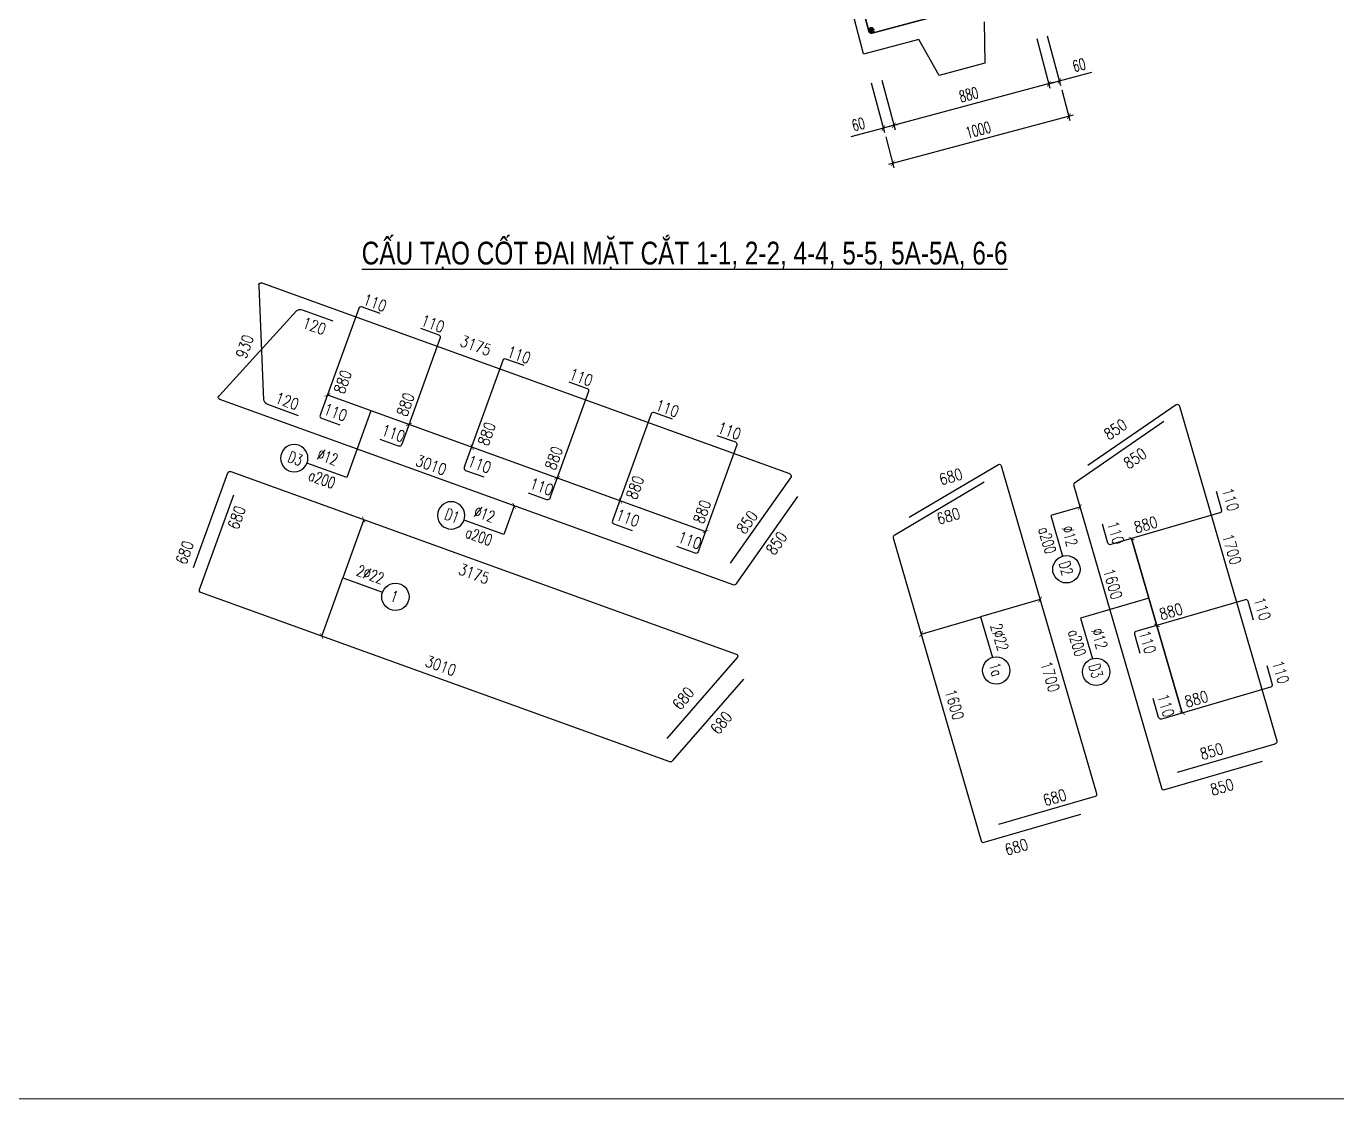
# Model space of a CAD drawing. Header units: millimetres. Extents: x -143483 to 1166745, y -1448440 to -1202244.
# Drawn here: x 733940 to 762709, y -1285398 to -1261863 of the extents above; entities that cross this region are included whole.
import ezdxf
from ezdxf.enums import TextEntityAlignment as Align

# ---------------------------------------------------------------- set-up
doc = ezdxf.new("R2010")
doc.units = ezdxf.units.MM
doc.header["$LTSCALE"] = 30
doc.header["$PDMODE"] = 3
doc.layers.get('0').update_dxf_attribs({"lineweight": 9})
doc.layers.get('Defpoints').update_dxf_attribs({"lineweight": 9})
for name, color, linetype in [('ccu11-Cotthep', 9, 'Continuous'), ('ccu11-Dim', 8, 'Continuous'), ('ccu11-Text', 31, 'Continuous'), ('ccu11-Thay', 7, 'Continuous'), ('ccu11-Thep doc', 4, 'Continuous'), ('ccu11-Thepdai', 6, 'Continuous'), ('Xref_ST_MBDV Cot vach 30.7.2022$0$Xref_ST_MBDV Cot vach 30.7.2022|Xref_ST_MBDV Cot vach 30.7.2022|Xref_ST_MBDV Cot vach 30.7.2022|Xref_ST_MBDV Cot vach 30.7.2022|ccu12-Thay', 7, 'Continuous')]:
    doc.layers.add(name, color=color, linetype=linetype)
doc.styles.add('ccu11-dim', font='vnsimli.shx', dxfattribs={"width": 0.65, "bigfont": 'bigfont.shx'})
doc.styles.add('ccu11-VnAvH-B', font='VHAVANB.TTF')
doc.styles.add('ccu11-vnsimli', font='vnsimli.shx', dxfattribs={"width": 0.8, "bigfont": 'vns.shx'})
doc.styles.add('ccu11-vnsimple', font='vnsimple.shx', dxfattribs={"bigfont": 'bigfont.shx'})
doc.styles.add('ccu11_simli', font='vnsimli.shx', dxfattribs={"width": 0.8})
doc.dimstyles.new('ccu11-100x4', dxfattribs={"dimscale": 100, "dimtxt": 2.5, "dimasz": 1, "dimexe": 1, "dimexo": 2, "dimgap": 1, "dimtad": 1, "dimdec": 0, "dimlfac": 0.25, "dimdsep": 46, "dimtxsty": 'ccu11-dim', "dimblk": 'ARCHTICK', "dimcen": -1, "dimdle": 1, "dimclrd": 256, "dimclre": 256, "dimclrt": 3, "dimadec": 0, "dimazin": 2, "dimtfac": 0.1, "dimtdec": 0, "dimtmove": 0, "dimatfit": 1, "dimldrblk": 'ARCHTICK', "dimfxl": 0, "dimtvp": 0.833333, "dimtolj": 1, "dimtzin": 12, "dimarcsym": 0})

# ---------------------------------------------------------------- blocks, each defined once
blk = doc.blocks.new('_ARCHTICK')
at = {"color": 0, "linetype": 'ByBlock', "const_width": 0.15}
blk.add_lwpolyline([(-0.5, -0.5), (0.5, 0.5)], dxfattribs=at)
blk = doc.blocks.new('*D3107')
at = {"layer": 'ccu11-Dim', "linetype": 'ByBlock', "lineweight": -2, "ltscale": 30, "transparency": 16777216}
for p, q in [((756353, -1262072), (756645, -1263162)), ((756121, -1262134), (756413, -1263224)), ((756619, -1263065), (757333, -1262874)), ((756387, -1263127), (756291, -1263153)), ((756387, -1263127), (756619, -1263065))]:
    blk.add_line(p, q, dxfattribs=at)
at = {"layer": 'Defpoints', "color": 0, "linetype": 'ByBlock', "ltscale": 30, "transparency": 16777216}
for p in [(756069, -1261941), (756301, -1261879), (756387, -1263127)]:
    blk.add_point(p, dxfattribs=at)
at = {"layer": 'ccu11-Dim', "linetype": 'ByBlock', "lineweight": -2, "ltscale": 30, "transparency": 16777216, "xscale": 100, "yscale": 100, "zscale": 100}
for p, rotation in [((756387, -1263127), 14.99999999563664), ((756619, -1263065), 194.9999999956366)]:
    blk.add_blockref('_ARCHTICK', p, dxfattribs=dict(at, rotation=rotation))
at = {"layer": 'ccu11-Dim', "color": 3, "linetype": 'ByBlock', "ltscale": 30, "transparency": 16777216, "insert": (757052, -1262716), "char_height": 250, "attachment_point": 5, "rotation": 15, "style": 'ccu11-dim'}
blk.add_mtext('\\A1;60', dxfattribs=at)
blk = doc.blocks.new('*D3108')
at = {"layer": 'ccu11-Dim', "linetype": 'ByBlock', "lineweight": -2, "ltscale": 30, "transparency": 16777216}
for p, q in [((756121, -1262134), (756413, -1263224)), ((752721, -1263045), (753013, -1264135)), ((756484, -1263101), (752891, -1264064))]:
    blk.add_line(p, q, dxfattribs=at)
at = {"layer": 'Defpoints', "color": 0, "linetype": 'ByBlock', "ltscale": 30, "transparency": 16777216}
for p in [(756069, -1261941), (752669, -1262852), (752987, -1264038)]:
    blk.add_point(p, dxfattribs=at)
at = {"layer": 'ccu11-Dim', "linetype": 'ByBlock', "lineweight": -2, "ltscale": 30, "transparency": 16777216, "xscale": 100, "yscale": 100, "zscale": 100}
for p, rotation in [((756387, -1263127), 14.99999999563664), ((752987, -1264038), 194.9999999956366)]:
    blk.add_blockref('_ARCHTICK', p, dxfattribs=dict(at, rotation=rotation))
at = {"layer": 'ccu11-Dim', "color": 3, "linetype": 'ByBlock', "ltscale": 30, "transparency": 16777216, "insert": (754629, -1263365), "char_height": 250, "attachment_point": 5, "rotation": 15, "style": 'ccu11-dim'}
blk.add_mtext('\\A1;880', dxfattribs=at)
blk = doc.blocks.new('*D3109')
at = {"layer": 'ccu11-Dim', "linetype": 'ByBlock', "lineweight": -2, "ltscale": 30, "transparency": 16777216}
for p, q in [((752489, -1263107), (752781, -1264197)), ((752721, -1263045), (753013, -1264135)), ((752987, -1264038), (752755, -1264100)), ((752987, -1264038), (753084, -1264012)), ((752755, -1264100), (752041, -1264292))]:
    blk.add_line(p, q, dxfattribs=at)
at = {"layer": 'Defpoints', "color": 0, "linetype": 'ByBlock', "ltscale": 30, "transparency": 16777216}
for p in [(752438, -1262914), (752669, -1262852), (752987, -1264038)]:
    blk.add_point(p, dxfattribs=at)
at = {"layer": 'ccu11-Dim', "linetype": 'ByBlock', "lineweight": -2, "ltscale": 30, "transparency": 16777216, "xscale": 100, "yscale": 100, "zscale": 100}
for p, rotation in [((752755, -1264100), 14.99999999563664), ((752987, -1264038), 194.9999999956366)]:
    blk.add_blockref('_ARCHTICK', p, dxfattribs=dict(at, rotation=rotation))
at = {"layer": 'ccu11-Dim', "color": 3, "linetype": 'ByBlock', "ltscale": 30, "transparency": 16777216, "insert": (752207, -1264015), "char_height": 250, "attachment_point": 5, "rotation": 15, "style": 'ccu11-dim'}
blk.add_mtext('\\A1;60', dxfattribs=at)
blk = doc.blocks.new('*D3110')
at = {"layer": 'ccu11-Dim', "linetype": 'ByBlock', "lineweight": -2, "ltscale": 30, "transparency": 16777216}
for p, q in [((756671, -1263258), (756852, -1263934)), ((756923, -1263812), (752866, -1264899)), ((752807, -1264294), (752988, -1264970))]:
    blk.add_line(p, q, dxfattribs=at)
at = {"layer": 'Defpoints', "color": 0, "linetype": 'ByBlock', "ltscale": 30, "transparency": 16777216}
for p in [(756619, -1263065), (752755, -1264100), (752963, -1264873)]:
    blk.add_point(p, dxfattribs=at)
at = {"layer": 'ccu11-Dim', "linetype": 'ByBlock', "lineweight": -2, "ltscale": 30, "transparency": 16777216, "xscale": 100, "yscale": 100, "zscale": 100}
for p, rotation in [((756826, -1263838), 14.99999999563664), ((752963, -1264873), 194.9999999956366)]:
    blk.add_blockref('_ARCHTICK', p, dxfattribs=dict(at, rotation=rotation))
at = {"layer": 'ccu11-Dim', "color": 3, "linetype": 'ByBlock', "ltscale": 30, "transparency": 16777216, "insert": (754836, -1264138), "char_height": 250, "attachment_point": 5, "rotation": 15, "style": 'ccu11-dim'}
blk.add_mtext('\\A1;1000', dxfattribs=at)
blk = doc.blocks.new('MCT')
at = {"ltscale": 0.005}
for p, q in [((-0.49, 0), (0.49, 0)), ((0.35, -0.35), (-0.35, 0.35)), ((-0.35, -0.35), (0.35, 0.35)), ((0, -0.49), (0, 0.49))]:
    blk.add_line(p, q, dxfattribs=at)
blk.add_circle((0, 0), 0.492, dxfattribs=at)
blk = doc.blocks.new('*U1384')
at = {"layer": 'ccu11-Thep doc', "xscale": -121.9200000001001, "yscale": 121.9200000001001, "zscale": 121.92, "rotation": 270}
blk.add_blockref('MCT', (0, 0), dxfattribs=at)
blk = doc.blocks.new('*U1385')
at = {"layer": 'ccu11-Thep doc', "color": 0, "linetype": 'ByBlock', "lineweight": -2, "transparency": 16777216}
for p in [(0, 0), (800, 0), (1600, 0), (2400, 0), (3200, 0), (4000, 0), (4800, 0), (5600, 0), (6400, 0)]:
    blk.add_blockref('*U1384', p, dxfattribs=at)
blk = doc.blocks.new('SHD')
at = {"layer": 'ccu11-Cotthep'}
blk.add_circle((300, 0), 300, dxfattribs=at)
at = {"layer": 'ccu11-Cotthep', "color": 31, "style": 'ccu11_simli', "width": 0.8}
blk.add_attdef('DK', text='', height=250, dxfattribs=at).set_placement((-101, 65), align=Align.BOTTOM_RIGHT)
blk.add_attdef('KH', text='', height=250, dxfattribs=at).set_placement((300, 0), align=Align.MIDDLE)
blk.add_attdef('KC', text='', height=250, dxfattribs=at).set_placement((-101, -142), align=Align.TOP_RIGHT)

msp = doc.modelspace()

# ---------------------------------------------------------------- linework, layer by layer
at = {"layer": 'ccu11-Thay'}
for p, q in [((754967.35, -1261768.72), (754982.54, -1262675.45)), ((753537.77, -1262151.77), (752320.71, -1262477.88)), ((753977.98, -1262944.62), (753537.77, -1262151.77)), ((754982.54, -1262675.45), (753977.98, -1262944.62))]:
    msp.add_line(p, q, dxfattribs=at)
at = {"layer": 'ccu11-Thepdai'}
for points in [[(750772.46, -1255772.47), (752433.47, -1261971.44, 0.41421356), (752506.96, -1262013.87), (755800.77, -1261131.3, 0.41421356), (755836.12, -1261070.06), (753758.41, -1253315.95, 0.41421356), (753697.18, -1253280.59), (750807.82, -1255711.23, 0.41421356), (750772.46, -1255772.47)], [(755724.83, -1260654.71), (755833.53, -1261060.4, -0.41421356), (755791.11, -1261133.88), (752506.96, -1262013.87, -0.41421356), (752433.47, -1261971.44), (752324.77, -1261565.75)], [(739920.49, -1270409.59), (739242.84, -1270164.9, -0.26628921), (739159.48, -1270066.68), (739050.47, -1267561.22, -0.64209887), (739114.14, -1267496.3), (750693.13, -1271677.38, -0.41421356), (750729.19, -1271754.19), (749395.18, -1273647.64)], [(750873.78, -1272179.03), (749534.49, -1274087.1, -0.41421356), (749457.68, -1274123.16), (738189.43, -1270054.29, -0.65283078), (738183.25, -1269962.95), (739874.02, -1268109.85, -0.30093739), (740000.91, -1268087.55), (740671.51, -1268329.7)], [(757245.93, -1271497.05), (759184.19, -1270162, -0.41421356), (759258.56, -1270202.86), (761392.66, -1277540.91, -0.41421356), (761351.8, -1277615.28), (759206.7, -1278239.13)], [(758912.32, -1270537.87), (756974.05, -1271872.93, 0.41421356), (756933.19, -1271947.29), (758860.49, -1278574.26, 0.41421356), (758934.86, -1278615.11), (761079.96, -1277991.26)], [(737615.72, -1273742.37), (738366.3, -1271663.74, -0.41421356), (738430.3, -1271633.69), (749527.26, -1275640.71, -0.41421356), (749557.31, -1275704.72), (748001.76, -1277492.68)]]:
    msp.add_lwpolyline(points, format="xyb", dxfattribs=at)
at = {"layer": 'ccu11-Thepdai', "flags": 128}
for points in [[(741707.97, -1268170.04), (741303.53, -1268024, 0.38911631), (741239.52, -1268054.04), (740409.21, -1270353.49), (740391.44, -1270402.68, 0.38911631), (740421.49, -1270466.69), (740825.93, -1270612.73)], [(742592.87, -1268489.57), (742997.31, -1268635.61, -0.38911631), (743027.36, -1268699.62), (742197.05, -1270999.07), (742179.28, -1271048.26, -0.38911631), (742115.27, -1271078.3), (741710.83, -1270932.26)], [(744869.38, -1269311.59), (744464.94, -1269165.55, 0.38911631), (744400.93, -1269195.6), (743570.62, -1271495.05), (743552.85, -1271544.24, 0.38911631), (743582.9, -1271608.25), (743987.34, -1271754.29)], [(745847.87, -1269664.92), (746252.31, -1269810.96, -0.38911631), (746282.36, -1269874.97), (745452.05, -1272174.42), (745434.29, -1272223.61, -0.38911631), (745370.28, -1272253.66), (744965.84, -1272107.62)], [(748124.38, -1270486.95), (747719.94, -1270340.91, 0.38911631), (747655.93, -1270370.95), (746825.62, -1272670.4), (746807.86, -1272719.59, 0.38911631), (746837.9, -1272783.6), (747242.34, -1272929.64)], [(749102.87, -1270840.27), (749507.32, -1270986.31, -0.38911631), (749537.36, -1271050.32), (748707.05, -1273349.77), (748689.29, -1273398.96, -0.38911631), (748625.28, -1273429.01), (748220.84, -1273282.97)], [(760058.12, -1272066.76), (760178.2, -1272479.65, -0.38911631), (760144.16, -1272541.62), (757796.65, -1273224.34), (757746.43, -1273238.94, -0.38911631), (757684.46, -1273204.89), (757564.38, -1272792)], [(760880.29, -1274893.76), (760760.21, -1274480.87, 0.38911631), (760698.24, -1274446.82), (758350.73, -1275129.54), (758300.51, -1275144.14, 0.38911631), (758266.47, -1275206.11), (758386.55, -1275619.01)], [(761170.81, -1275892.71), (761290.89, -1276305.6, -0.38911631), (761256.84, -1276367.57), (758909.34, -1277050.29), (758859.12, -1277064.89, -0.38911631), (758797.15, -1277030.84), (758677.07, -1276617.95)]]:
    msp.add_lwpolyline(points, format="xyb", dxfattribs=at)
at = {"layer": 'ccu11-Thepdai', "linetype": 'ByBlock', "ltscale": 30}
for points in [[(753318.9, -1272639.13), (755282.73, -1271477.86, -0.41421356), (755344.7, -1271511.91), (757435.8, -1278702.08, -0.41421356), (757401.75, -1278764.06), (755279.67, -1279381.21)], [(754968.63, -1271866.01), (753004.79, -1273027.29, 0.41421356), (752970.75, -1273089.26), (754903.63, -1279735.43, 0.41421356), (754965.6, -1279769.48), (757087.68, -1279152.32)], [(749686.12, -1276187.14), (748130.57, -1277975.11, -0.41421356), (748066.56, -1278005.15), (737774.58, -1274288.81, -0.41421356), (737744.53, -1274224.8), (738495.11, -1272146.16)]]:
    msp.add_lwpolyline(points, format="xyb", dxfattribs=at)
at = {"layer": 'Defpoints', "color": 2}
msp.add_line((-139032.75, -1285397.81), (1029102.19, -1285397.81), dxfattribs=at)
at = {"layer": 'Xref_ST_MBDV Cot vach 30.7.2022$0$Xref_ST_MBDV Cot vach 30.7.2022|Xref_ST_MBDV Cot vach 30.7.2022|Xref_ST_MBDV Cot vach 30.7.2022|Xref_ST_MBDV Cot vach 30.7.2022|ccu12-Thay', "ltscale": 10}
msp.add_line((750634.23, -1256059.58), (752315.73, -1262459.12), dxfattribs=at)

# ---------------------------------------------------------------- block references
at = {"layer": 'ccu11-Cotthep', "yscale": 100, "zscale": 100}
for p, xscale, rotation in [((742341.18, -1270599.89), 100, 160.1457882837501), ((743729.99, -1271101.38), -100, 160.1457882837502), ((745596.19, -1271775.24), 100, 160.1457882837501), ((746984.99, -1272276.73), -100, 160.1457882837502), ((748851.19, -1272950.6), 100, 160.1457882837501), ((758204.17, -1273105.82), 100, 106.2158157668181), ((758758.25, -1275011.02), 100, 106.2158157668181)]:
    msp.add_blockref('_ARCHTICK', p, dxfattribs=dict(at, xscale=xscale, rotation=rotation))
at = {"layer": 'ccu11-Cotthep'}
ref = msp.add_blockref('SHD', (740107.31, -1271443.18), dxfattribs=dict(at, xscale=-1, rotation=340.1457882837502))
ref.add_attrib('KH', 'D3', dxfattribs={"color": 31, "height": 250, "rotation": 340.145788, "style": 'ccu11-vnsimple', "width": 0.7}).set_placement((739848.65, -1271349.78), align=Align.MIDDLE_CENTER)
ref.add_attrib('KC', 'a200', dxfattribs={"color": 31, "height": 250, "rotation": 340.145788, "style": 'ccu11-vnsimple', "width": 0.7}).set_placement((740476.45, -1271682.79), align=Align.TOP_CENTER)
ref.add_attrib('DK', '`12', dxfattribs={"color": 31, "height": 250, "rotation": 340.145788, "style": 'ccu11-vnsimple', "width": 0.7}).set_placement((740490.93, -1271501.96), align=Align.BOTTOM_CENTER)
ref = msp.add_blockref('SHD', (743550.55, -1272698.2), dxfattribs=dict(at, xscale=-1, rotation=340.1457882837502))
ref.add_attrib('KH', 'D1', dxfattribs={"color": 31, "height": 250, "rotation": 340.145788, "style": 'ccu11-vnsimple', "width": 0.7}).set_placement((743291.9, -1272604.8), align=Align.MIDDLE_CENTER)
ref.add_attrib('KC', 'a200', dxfattribs={"color": 31, "height": 250, "rotation": 340.145788, "style": 'ccu11-vnsimple', "width": 0.7}).set_placement((743919.69, -1272937.81), align=Align.TOP_CENTER)
ref.add_attrib('DK', '`12', dxfattribs={"color": 31, "height": 250, "rotation": 340.145788, "style": 'ccu11-vnsimple', "width": 0.7}).set_placement((743934.17, -1272756.98), align=Align.BOTTOM_CENTER)
ref = msp.add_blockref('SHD', (756688.94, -1273492.22), dxfattribs=dict(at, rotation=286.2158157668181))
ref.add_attrib('KH', 'D2', dxfattribs={"color": 31, "height": 250, "rotation": 286.215816, "style": 'ccu11-vnsimple', "width": 0.7}).set_placement((756765.74, -1273756.27), align=Align.MIDDLE_CENTER)
ref.add_attrib('KC', 'a200', dxfattribs={"color": 31, "height": 250, "rotation": 286.215816, "style": 'ccu11-vnsimple', "width": 0.7}).set_placement((756473.24, -1273108.61), align=Align.TOP_CENTER)
ref.add_attrib('DK', '`12', dxfattribs={"color": 31, "height": 250, "rotation": 286.215816, "style": 'ccu11-vnsimple', "width": 0.7}).set_placement((756654.62, -1273105.64), align=Align.BOTTOM_CENTER)
ref = msp.add_blockref('SHD', (741761.67, -1274282.57), dxfattribs=dict(at, rotation=340.1457882837502))
ref.add_attrib('KH', '1', dxfattribs={"color": 31, "height": 250, "rotation": 340.145788, "style": 'ccu11-vnsimple', "width": 0.7}).set_placement((742020.33, -1274375.96), align=Align.MIDDLE_CENTER)
ref.add_attrib('DK', '2`22', dxfattribs={"color": 31, "height": 250, "rotation": 340.145788, "style": 'ccu11-vnsimple', "width": 0.7}).set_placement((741429, -1274082.7), align=Align.BOTTOM_CENTER)
ref = msp.add_blockref('SHD', (755150.16, -1275713.07), dxfattribs=dict(at, rotation=286.2158157668181))
ref.add_attrib('KH', '1a', dxfattribs={"color": 31, "height": 250, "rotation": 286.215816, "style": 'ccu11-vnsimple', "width": 0.7}).set_placement((755226.96, -1275977.13), align=Align.MIDDLE_CENTER)
ref.add_attrib('DK', '2`22', dxfattribs={"color": 31, "height": 250, "rotation": 286.215816, "style": 'ccu11-vnsimple', "width": 0.7}).set_placement((755115.84, -1275326.49), align=Align.BOTTOM_CENTER)
ref = msp.add_blockref('SHD', (757343.39, -1275742.5), dxfattribs=dict(at, rotation=286.2158157668181))
ref.add_attrib('KH', 'D3', dxfattribs={"color": 31, "height": 250, "rotation": 286.215816, "style": 'ccu11-vnsimple', "width": 0.7}).set_placement((757420.18, -1276006.56), align=Align.MIDDLE_CENTER)
ref.add_attrib('KC', 'a200', dxfattribs={"color": 31, "height": 250, "rotation": 286.215816, "style": 'ccu11-vnsimple', "width": 0.7}).set_placement((757127.68, -1275358.9), align=Align.TOP_CENTER)
ref.add_attrib('DK', '`12', dxfattribs={"color": 31, "height": 250, "rotation": 286.215816, "style": 'ccu11-vnsimple', "width": 0.7}).set_placement((757309.07, -1275355.92), align=Align.BOTTOM_CENTER)
at = {"layer": 'ccu11-Thep doc', "rotation": 105}
msp.add_blockref('*U1385', (752491.43, -1261955.91), dxfattribs=at)

# ---------------------------------------------------------------- texts
at = {"layer": 'ccu11-Text', "color": 6, "style": 'ccu11-VnAvH-B', "width": 0.8}
msp.add_text('%%UcÊu t¹o cèt ®ai mÆt c¾t 1-1, 2-2, 4-4, 5-5, 5a-5a, 6-6', height=500, dxfattribs=at).set_placement((748393.09, -1267091.31), align=Align.CENTER)
at = {"layer": 'ccu11-Text', "style": 'ccu11-vnsimli', "width": 0.8}
for s, rotation, p in [('110', 340.145788, (741312.33, -1267962.93)), ('120', 340.145788, (739981.32, -1268470.26)), ('110', 340.145788, (742581.67, -1268421.27)), ('930', 70.145788, (738766.41, -1269173.64)), ('3175', 340.145788, (743443.62, -1268871.83)), ('110', 340.145788, (744473.74, -1269104.48)), ('880', 70.145788, (740918.92, -1269950.89)), ('110', 340.145788, (745836.67, -1269596.63)), ('120', 340.145788, (739385.92, -1270119.16)), ('880', 70.145788, (742297.27, -1270448.6)), ('110', 340.145788, (747728.74, -1270279.84)), ('110', 340.145788, (740444.68, -1270365.78)), ('110', 340.145788, (741714.02, -1270824.13)), ('880', 70.145788, (744080.33, -1271092.45)), ('110', 340.145788, (749091.67, -1270771.98)), ('850', 34.103391, (757706.62, -1270955.08)), ('3010', 340.145788, (742464.97, -1271493.06)), ('880', 70.145788, (745552.28, -1271623.95)), ('850', 34.103391, (758137.34, -1271591.16)), ('110', 340.145788, (743606.09, -1271507.34)), ('110', 340.145788, (744969.02, -1271999.48)), ('880', 70.145788, (747335.33, -1272267.8)), ('680', 16.215816, (754024.96, -1271939.13)), ('110', 286.215816, (760183.33, -1272034.89)), ('680', 70.145788, (738589.66, -1272928.57)), ('880', 70.145788, (748807.28, -1272799.31)), ('110', 340.145788, (746861.09, -1272682.69)), ('850', 54.444845, (749716.93, -1273026.49)), ('680', 16.215816, (753970.72, -1272803.69)), ('880', 16.215816, (758303.85, -1272992.44)), ('110', 340.145788, (748224.02, -1273174.84)), ('850', 54.444845, (750363.94, -1273488.94)), ('110', 286.215816, (757664.3, -1272767.49)), ('680', 70.145788, (737448.64, -1273696.92)), ('1700', 286.215816, (760189.48, -1273045.7)), ('3175', 340.145788, (743404.41, -1273878.56)), ('1600', 286.215816, (757577.69, -1273805.28)), ('110', 286.215816, (760880.71, -1274432.84)), ('880', 16.215816, (758857.94, -1274897.63)), ('110', 286.215816, (758361.68, -1275165.44)), ('3010', 340.145788, (742675.35, -1275897.61)), ('1700', 286.215816, (756201.24, -1275841.03)), ('110', 286.215816, (761285.37, -1275824.26)), ('680', 50.782194, (748298.7, -1276889.54)), ('1600', 286.215816, (754100.68, -1276451.93)), ('880', 16.215816, (759416.54, -1276818.39)), ('110', 286.215816, (758766.34, -1276556.86)), ('680', 50.782194, (749133.19, -1277426.18)), ('850', 16.215816, (759749.78, -1277964.23)), ('850', 16.215816, (759978.05, -1278749.13)), ('680', 16.215816, (756304.36, -1278979.12)), ('680', 16.215816, (755463.87, -1280064.66))]:
    msp.add_text(s, height=250, rotation=rotation, dxfattribs=at).set_placement(p)

# ---------------------------------------------------------------- dimensions: what is measured, and where the dimension line sits
at = {"layer": 'ccu11-Dim', "linetype": 'ByBlock', "ltscale": 30}
dim = msp.add_linear_dim(base=(752987.29, -1264038.3), p1=(756069.41, -1261940.71), p2=(752669.35, -1262851.76), angle=15, dimstyle='ccu11-100x4', override={"dimtmove": 1}, dxfattribs=at)
dim.commit()
dim.dimension.update_dxf_attribs({"geometry": '*D3108', "text_midpoint": (754629.08, -1263365.44)})
for base, p1, p2, angle, picture, middle in [((756387.34, -1263127.25), (756301.23, -1261878.6), (756069.41, -1261940.71), 15, '*D3107', (757109.84, -1262933.66)), ((752987.29, -1264038.3), (752437.53, -1262913.87), (752669.35, -1262851.76), 195, '*D3109', (752264.79, -1264231.89))]:
    dim = msp.add_linear_dim(base=base, p1=p1, p2=p2, angle=angle, dimstyle='ccu11-100x4', dxfattribs=at)
    dim.commit()
    dim.dimension.update_dxf_attribs({"geometry": picture, "text_midpoint": middle, "dimtype": 160})
dim = msp.add_linear_dim(base=(752962.52, -1264873.15), p1=(756619.17, -1263065.14), p2=(752755.46, -1264100.41), angle=15, dimstyle='ccu11-100x4', dxfattribs=at)
dim.commit()
dim.dimension.update_dxf_attribs({"geometry": '*D3110', "text_midpoint": (754836.14, -1264138.18)})

# ---------------------------------------------------------------- leaders
at = {"layer": 'ccu11-Cotthep', "linetype": 'ByBlock', "ltscale": 30}
for points in [[(740553.34, -1269954.32), (748851.19, -1272950.6)], [(744650.51, -1272387.33), (744424.33, -1273013.71), (743550.55, -1272698.2)], [(757068.98, -1272414.2), (756429.51, -1272600.17), (756688.94, -1273492.22)], [(741349.79, -1272687.89), (740887.89, -1273967.05), (741761.67, -1274282.57)], [(758204.17, -1273105.82), (759316.85, -1276931.77)], [(759316.85, -1276931.77), (758204.17, -1273105.82)], [(740426, -1275246.21), (740887.89, -1273967.05), (741761.67, -1274282.57)], [(756196.63, -1274441.24), (754890.74, -1274821.03), (755150.16, -1275713.07)], [(753584.84, -1275200.81), (754890.74, -1274821.03), (755150.16, -1275713.07)]]:
    msp.add_leader(points, dimstyle='ccu11-100x4', dxfattribs=at)
for points in [[(741508.25, -1270299.13), (740977.46, -1271769.08), (740103.57, -1271453.52)], [(758584.59, -1274413.91), (757083.92, -1274850.35), (757343.39, -1275742.5)]]:
    msp.add_leader(points, dimstyle='ccu11-100x4', override={"dimldrblk": 'None'}, dxfattribs=at)

doc.saveas('drawing.dxf')
